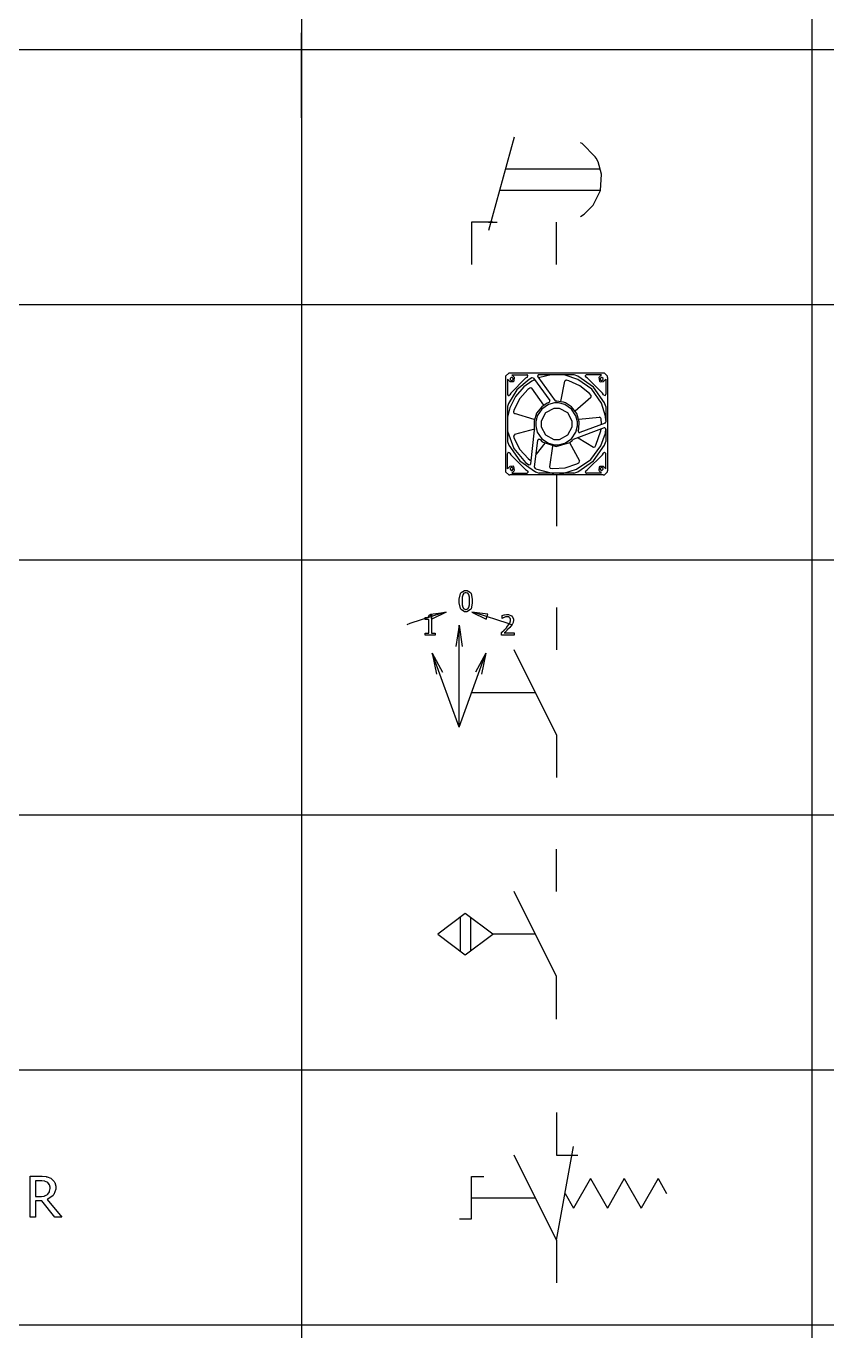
# Model space of a CAD drawing. Header units: millimetres. Extents: x 1974 to 2099, y 1386 to 1555.
# Drawn here: x 2089.87 to 2093.19, y 1476.12 to 1481.52 of the extents above; entities that cross this region are included whole.
import ezdxf

# ---------------------------------------------------------------- set-up
doc = ezdxf.new("R2010")
doc.units = ezdxf.units.MM
doc.layers.add('TEXTO', color=4, linetype='Continuous')

msp = doc.modelspace()

# ---------------------------------------------------------------- linework, layer by layer
at = {"layer": 'TEXTO', "color": 0}
for p, q in [((2091.0131, 1489.868), (2091.0131, 1472.9723)), ((2093.1251, 1489.868), (2093.1251, 1472.9723)), ((2091.0131, 1481.1385), (2091.0131, 1481.4906)), ((2098.7779, 1481.4202), (2069.8934, 1481.4202)), ((2091.8931, 1481.0594), (2091.7876, 1480.6722)), ((2092.1749, 1481.032), (2092.1682, 1481.0358)), ((2092.2288, 1480.978), (2092.1749, 1481.032)), ((2092.2326, 1480.9714), (2092.2288, 1480.978)), ((2092.2411, 1480.9566), (2092.2326, 1480.9714)), ((2092.2549, 1480.9052), (2092.2411, 1480.9566)), ((2091.8571, 1480.9273), (2092.2507, 1480.9273)), ((2092.2502, 1480.8379), (2092.2549, 1480.9052)), ((2091.8331, 1480.8393), (2092.2507, 1480.8393)), ((2092.2206, 1480.7772), (2092.2502, 1480.8379)), ((2092.1682, 1480.7309), (2092.1829, 1480.7395)), ((2092.1829, 1480.7395), (2092.2206, 1480.7772)), ((2091.8051, 1480.7074), (2091.7171, 1480.7074)), ((2091.7171, 1480.7074), (2091.7171, 1480.5314)), ((2091.7876, 1480.7074), (2091.8226, 1480.7074)), ((2092.0691, 1480.5314), (2092.0691, 1480.7074)), ((2098.7779, 1480.3642), (2069.8934, 1480.3642)), ((2091.8713, 1480.0823), (2091.858, 1480.069)), ((2091.8713, 1480.0823), (2091.858, 1480.069)), ((2091.8759, 1480.0823), (2091.8713, 1480.0823)), ((2091.8759, 1480.0823), (2091.8713, 1480.0823)), ((2092.2623, 1480.0823), (2091.8759, 1480.0823)), ((2092.2668, 1480.0823), (2092.2623, 1480.0823)), ((2092.2801, 1480.069), (2092.2668, 1480.0823)), ((2091.858, 1480.069), (2091.858, 1480.0645)), ((2091.858, 1480.069), (2091.858, 1480.0645)), ((2091.858, 1480.0645), (2091.858, 1479.6781)), ((2091.8651, 1480.0576), (2091.8651, 1479.9948)), ((2091.8651, 1480.0576), (2091.874, 1480.0488)), ((2091.874, 1480.0488), (2091.8751, 1480.0475)), ((2091.8751, 1480.0475), (2091.8906, 1480.0473)), ((2091.8814, 1480.0638), (2091.8768, 1480.0591)), ((2091.8814, 1480.0638), (2091.8768, 1480.0591)), ((2091.8768, 1480.0591), (2091.8768, 1480.0576)), ((2091.8768, 1480.0591), (2091.8768, 1480.0576)), ((2091.8768, 1480.0576), (2091.8768, 1480.056)), ((2091.8768, 1480.0576), (2091.8768, 1480.056)), ((2091.8768, 1480.056), (2091.8814, 1480.0513)), ((2091.8768, 1480.056), (2091.8814, 1480.0513)), ((2091.9408, 1480.0607), (2091.8796, 1479.9995)), ((2091.883, 1480.0638), (2091.8814, 1480.0638)), ((2091.883, 1480.0638), (2091.8814, 1480.0638)), ((2091.8814, 1480.0513), (2091.883, 1480.0513)), ((2091.8814, 1480.0513), (2091.883, 1480.0513)), ((2091.883, 1480.0752), (2091.9454, 1480.0752)), ((2091.883, 1480.0752), (2091.8934, 1480.0649)), ((2091.8845, 1480.0638), (2091.883, 1480.0638)), ((2091.8845, 1480.0638), (2091.883, 1480.0638)), ((2091.883, 1480.0513), (2091.8845, 1480.0513)), ((2091.883, 1480.0513), (2091.8845, 1480.0513)), ((2091.8893, 1480.0591), (2091.8845, 1480.0638)), ((2091.8893, 1480.0591), (2091.8845, 1480.0638)), ((2091.8845, 1480.0513), (2091.8893, 1480.056)), ((2091.8845, 1480.0513), (2091.8893, 1480.056)), ((2091.8893, 1480.0576), (2091.8893, 1480.0591)), ((2091.8893, 1480.0576), (2091.8893, 1480.0591)), ((2091.8893, 1480.056), (2091.8893, 1480.0576)), ((2091.8893, 1480.0576), (2091.8893, 1480.0576)), ((2091.8893, 1480.056), (2091.8893, 1480.0576)), ((2091.8893, 1480.0576), (2091.8893, 1480.0576)), ((2091.8906, 1480.0473), (2091.8918, 1480.0485)), ((2091.8918, 1480.0485), (2091.8929, 1480.0496)), ((2091.8929, 1480.0496), (2091.8942, 1480.0636)), ((2091.8942, 1480.0636), (2091.8934, 1480.0649)), ((2091.9339, 1480.0249), (2091.8993, 1479.9855)), ((2091.9549, 1480.0559), (2091.9049, 1480.0126)), ((2091.9662, 1480.0488), (2091.9339, 1480.0249)), ((2091.9483, 1480.0652), (2091.9408, 1480.0607)), ((2091.9465, 1480.0752), (2091.9454, 1480.0752)), ((2091.9496, 1480.0731), (2091.9465, 1480.0752)), ((2091.9483, 1480.0652), (2091.9488, 1480.0657)), ((2091.9488, 1480.0657), (2091.9503, 1480.0721)), ((2091.9499, 1480.0727), (2091.9496, 1480.0731)), ((2091.9503, 1480.0721), (2091.9499, 1480.0727)), ((2091.9667, 1480.0622), (2091.9549, 1480.0559)), ((2091.978, 1480.0546), (2091.9662, 1480.0488)), ((2091.9673, 1480.0626), (2091.9667, 1480.0622)), ((2091.9732, 1480.0612), (2091.9673, 1480.0626)), ((2091.9736, 1480.0606), (2091.9732, 1480.0612)), ((2091.9736, 1480.0606), (2092.0406, 1479.9685)), ((2091.9929, 1480.0742), (2091.9902, 1480.0682)), ((2091.9902, 1480.0682), (2091.9905, 1480.0675)), ((2091.9905, 1480.0675), (2091.9905, 1480.0674)), ((2091.9905, 1480.0674), (2091.9911, 1480.0662)), ((2091.9911, 1480.0662), (2091.9912, 1480.0662)), ((2091.9912, 1480.0662), (2092.0632, 1479.9677)), ((2091.9937, 1480.0744), (2091.9929, 1480.0742)), ((2091.9939, 1480.0745), (2091.9937, 1480.0744)), ((2091.9957, 1480.0752), (2091.9939, 1480.0745)), ((2091.9989, 1480.0637), (2091.9943, 1480.0619)), ((2091.9959, 1480.0752), (2091.9957, 1480.0752)), ((2092.1422, 1480.0752), (2091.9959, 1480.0752)), ((2092.0463, 1480.0748), (2091.9989, 1480.0637)), ((2092.0511, 1480.0752), (2092.0463, 1480.0748)), ((2092.0858, 1479.9641), (2092.1029, 1480.0481)), ((2092.1048, 1480.0737), (2092.087, 1480.0752)), ((2092.103, 1480.049), (2092.1029, 1480.0482)), ((2092.1029, 1480.0482), (2092.1029, 1480.0482)), ((2092.1029, 1480.0482), (2092.1029, 1480.0481)), ((2092.1029, 1480.0481), (2092.1029, 1480.0481)), ((2092.1086, 1480.0524), (2092.103, 1480.049)), ((2092.1572, 1480.0561), (2092.1048, 1480.0737)), ((2092.1093, 1480.0522), (2092.1086, 1480.0524)), ((2092.1194, 1480.05), (2092.1093, 1480.0522)), ((2092.1657, 1480.0295), (2092.1194, 1480.05)), ((2092.1574, 1480.0698), (2092.1422, 1480.0752)), ((2092.2147, 1480.0151), (2092.1572, 1480.0561)), ((2092.2223, 1480.0243), (2092.1574, 1480.0698)), ((2092.2051, 1479.9977), (2092.1657, 1480.0295)), ((2092.1914, 1480.0752), (2092.1874, 1480.0712)), ((2092.1874, 1480.0712), (2092.1874, 1480.0698)), ((2092.1874, 1480.0698), (2092.1874, 1480.0688)), ((2092.1874, 1480.0688), (2092.1895, 1480.0655)), ((2092.1895, 1480.0655), (2092.19, 1480.0652)), ((2092.1973, 1480.0607), (2092.19, 1480.0652)), ((2092.1928, 1480.0752), (2092.1914, 1480.0752)), ((2092.2552, 1480.0752), (2092.1928, 1480.0752)), ((2092.2585, 1479.9995), (2092.1973, 1480.0607)), ((2092.2675, 1479.9593), (2092.2223, 1480.0243)), ((2092.2449, 1480.0649), (2092.2438, 1480.0635)), ((2092.2438, 1480.0635), (2092.2463, 1480.0483)), ((2092.2552, 1480.0752), (2092.2449, 1480.0649)), ((2092.2463, 1480.0483), (2092.2478, 1480.0473)), ((2092.2478, 1480.0473), (2092.249, 1480.0464)), ((2092.2535, 1480.0638), (2092.2488, 1480.0591)), ((2092.2488, 1480.0591), (2092.2488, 1480.0576)), ((2092.2488, 1480.0576), (2092.2488, 1480.056)), ((2092.2488, 1480.056), (2092.2535, 1480.0513)), ((2092.249, 1480.0464), (2092.2631, 1480.0477)), ((2092.2552, 1480.0638), (2092.2535, 1480.0638)), ((2092.2535, 1480.0513), (2092.2552, 1480.0513)), ((2092.2567, 1480.0638), (2092.2552, 1480.0638)), ((2092.2552, 1480.0513), (2092.2567, 1480.0513)), ((2092.2614, 1480.0591), (2092.2567, 1480.0638)), ((2092.2567, 1480.0513), (2092.2614, 1480.056)), ((2092.2614, 1480.0576), (2092.2614, 1480.0591)), ((2092.2614, 1480.056), (2092.2614, 1480.0576)), ((2092.2614, 1480.0576), (2092.2614, 1480.0576)), ((2092.2631, 1480.0477), (2092.2642, 1480.0488)), ((2092.273, 1480.0576), (2092.2642, 1480.0488)), ((2092.273, 1480.0576), (2092.273, 1479.9948)), ((2092.2801, 1480.0645), (2092.2801, 1480.069)), ((2092.2801, 1480.0645), (2092.2801, 1479.6781)), ((2091.8651, 1479.9948), (2091.8651, 1479.9934)), ((2091.8651, 1479.9934), (2091.8691, 1479.9894)), ((2091.8691, 1479.9894), (2091.8705, 1479.9894)), ((2091.9049, 1480.0126), (2091.8696, 1479.9567)), ((2091.8705, 1479.9894), (2091.8715, 1479.9894)), ((2091.8715, 1479.9894), (2091.8748, 1479.9916)), ((2091.8748, 1479.9916), (2091.8751, 1479.992)), ((2091.8796, 1479.9995), (2091.8751, 1479.992)), ((2091.8993, 1479.9855), (2091.8759, 1479.9387)), ((2091.9165, 1479.9765), (2091.8935, 1479.9313)), ((2091.9504, 1480.0141), (2091.9165, 1479.9765)), ((2091.9587, 1480.0201), (2091.9504, 1480.0141)), ((2091.9588, 1480.0203), (2091.9587, 1480.0201)), ((2091.9587, 1480.0201), (2091.9587, 1480.0201)), ((2091.9593, 1480.0207), (2091.9588, 1480.0203)), ((2091.9588, 1480.0203), (2091.9588, 1480.0203)), ((2091.9657, 1480.0196), (2091.9593, 1480.0207)), ((2091.9662, 1480.019), (2091.9657, 1480.0196)), ((2092.0161, 1479.9492), (2091.9662, 1480.019)), ((2092.1462, 1479.9254), (2092.211, 1479.9822)), ((2092.2117, 1479.9896), (2092.2051, 1479.9977)), ((2092.211, 1479.9822), (2092.2115, 1479.9827)), ((2092.2115, 1479.9827), (2092.2121, 1479.9892)), ((2092.2121, 1479.9892), (2092.2117, 1479.9896)), ((2092.2549, 1479.957), (2092.2147, 1480.0151)), ((2092.2631, 1479.992), (2092.2585, 1479.9995)), ((2092.2631, 1479.992), (2092.2635, 1479.9915)), ((2092.2635, 1479.9915), (2092.2698, 1479.9898)), ((2092.2698, 1479.9898), (2092.2705, 1479.9903)), ((2092.2705, 1479.9903), (2092.2709, 1479.9905)), ((2092.2709, 1479.9905), (2092.273, 1479.9937)), ((2092.273, 1479.9937), (2092.273, 1479.9948)), ((2091.8696, 1479.9567), (2091.8651, 1479.944)), ((2091.8651, 1479.944), (2091.8651, 1479.7991)), ((2091.8759, 1479.9387), (2091.8661, 1479.8997)), ((2091.8908, 1479.9213), (2091.8906, 1479.9207)), ((2091.8906, 1479.9207), (2091.8936, 1479.9151)), ((2091.8935, 1479.9313), (2091.8908, 1479.9213)), ((2091.986, 1479.9159), (2091.9756, 1479.8833)), ((2092.0073, 1479.9426), (2091.986, 1479.9159)), ((2092.0077, 1479.9329), (2091.9891, 1479.9054)), ((2092.0234, 1479.9172), (2092.0045, 1479.883)), ((2092.0298, 1479.9575), (2092.0073, 1479.9426)), ((2092.0352, 1479.9515), (2092.0077, 1479.9329)), ((2092.0576, 1479.9361), (2092.0234, 1479.9172)), ((2092.038, 1479.9603), (2092.0298, 1479.9575)), ((2092.0605, 1479.9584), (2092.0352, 1479.9515)), ((2092.038, 1479.9603), (2092.0387, 1479.9606)), ((2092.0387, 1479.9606), (2092.0415, 1479.9665)), ((2092.0406, 1479.9684), (2092.0406, 1479.9685)), ((2092.0412, 1479.9674), (2092.0406, 1479.9684)), ((2092.0414, 1479.9672), (2092.0412, 1479.9674)), ((2092.0415, 1479.9665), (2092.0414, 1479.9672)), ((2092.0691, 1479.9361), (2092.0576, 1479.9361)), ((2092.0691, 1479.9584), (2092.0605, 1479.9584)), ((2092.0632, 1479.9677), (2092.0635, 1479.9675)), ((2092.0635, 1479.9675), (2092.0666, 1479.9656)), ((2092.0666, 1479.9656), (2092.0677, 1479.9656)), ((2092.0702, 1479.9656), (2092.0677, 1479.9656)), ((2092.0775, 1479.9584), (2092.0691, 1479.9584)), ((2092.0804, 1479.9361), (2092.0691, 1479.9361)), ((2092.0953, 1479.9618), (2092.0702, 1479.9656)), ((2092.1028, 1479.9515), (2092.0775, 1479.9584)), ((2092.1148, 1479.9172), (2092.0804, 1479.9361)), ((2092.0977, 1479.9611), (2092.0953, 1479.9618)), ((2092.1064, 1479.9584), (2092.0977, 1479.9611)), ((2092.1304, 1479.9329), (2092.1028, 1479.9515)), ((2092.1304, 1479.943), (2092.1064, 1479.9584)), ((2092.1337, 1479.883), (2092.1148, 1479.9172)), ((2092.1527, 1479.9146), (2092.1304, 1479.943)), ((2092.149, 1479.9054), (2092.1304, 1479.9329)), ((2092.2716, 1479.9043), (2092.2549, 1479.957)), ((2092.273, 1479.944), (2092.2675, 1479.9593)), ((2092.273, 1479.944), (2092.273, 1479.8799)), ((2091.8661, 1479.8997), (2091.8651, 1479.8864)), ((2091.8936, 1479.9151), (2091.8944, 1479.9148)), ((2091.9767, 1479.8894), (2091.8944, 1479.9148)), ((2091.9756, 1479.8833), (2091.9757, 1479.8564)), ((2091.9891, 1479.9054), (2091.9824, 1479.88)), ((2091.9824, 1479.88), (2091.9824, 1479.8715)), ((2091.9824, 1479.8715), (2091.9824, 1479.8631)), ((2091.9824, 1479.8631), (2091.9891, 1479.8378)), ((2092.0045, 1479.883), (2092.0045, 1479.8715)), ((2092.0045, 1479.8715), (2092.0045, 1479.8602)), ((2092.1337, 1479.8715), (2092.1337, 1479.883)), ((2092.1337, 1479.8602), (2092.1337, 1479.8715)), ((2092.1337, 1479.8715), (2092.1337, 1479.8715)), ((2092.1559, 1479.88), (2092.149, 1479.9054)), ((2092.149, 1479.8378), (2092.1559, 1479.8631)), ((2092.1628, 1479.8799), (2092.1527, 1479.9146)), ((2092.1559, 1479.8715), (2092.1559, 1479.88)), ((2092.1559, 1479.8631), (2092.1559, 1479.8715)), ((2092.1559, 1479.8715), (2092.1559, 1479.8715)), ((2092.161, 1479.8911), (2092.2469, 1479.8999)), ((2092.1615, 1479.8515), (2092.1628, 1479.8799)), ((2092.2695, 1479.8749), (2092.1657, 1479.8361)), ((2092.2476, 1479.9), (2092.2469, 1479.8999)), ((2092.2526, 1479.8961), (2092.2476, 1479.9)), ((2092.2527, 1479.8953), (2092.2526, 1479.8961)), ((2092.253, 1479.8932), (2092.2527, 1479.8953)), ((2092.2542, 1479.8714), (2092.253, 1479.8932)), ((2092.2542, 1479.8692), (2092.2542, 1479.8714)), ((2092.2695, 1479.8749), (2092.27, 1479.8751)), ((2092.27, 1479.8751), (2092.273, 1479.8788)), ((2092.273, 1479.8864), (2092.2716, 1479.9043)), ((2092.273, 1479.8788), (2092.273, 1479.8799)), ((2091.8651, 1479.8565), (2091.8662, 1479.841)), ((2091.8662, 1479.841), (2091.8918, 1479.7696)), ((2091.8941, 1479.8271), (2091.8908, 1479.8214)), ((2091.8908, 1479.8214), (2091.891, 1479.8207)), ((2091.891, 1479.8207), (2091.891, 1479.8207)), ((2091.891, 1479.8207), (2091.891, 1479.8206)), ((2091.891, 1479.8206), (2091.891, 1479.8206)), ((2091.891, 1479.8206), (2091.8939, 1479.8107)), ((2091.8939, 1479.8107), (2091.917, 1479.7658)), ((2091.8949, 1479.8273), (2091.8941, 1479.8271)), ((2091.9776, 1479.8493), (2091.8949, 1479.8273)), ((2091.9619, 1479.7066), (2091.9781, 1479.846)), ((2091.9757, 1479.8564), (2091.978, 1479.8479)), ((2091.978, 1479.8478), (2091.978, 1479.8479)), ((2091.9781, 1479.8462), (2091.978, 1479.8478)), ((2091.9781, 1479.846), (2091.9781, 1479.8462)), ((2091.9891, 1479.8378), (2092.0077, 1479.8102)), ((2091.9937, 1479.8076), (2091.9932, 1479.807)), ((2092.0003, 1479.8074), (2091.9937, 1479.8076)), ((2092.0045, 1479.8602), (2092.0234, 1479.8258)), ((2092.0077, 1479.8102), (2092.0352, 1479.7916)), ((2092.0234, 1479.8258), (2092.0576, 1479.8069)), ((2092.0804, 1479.8069), (2092.1148, 1479.8258)), ((2092.1028, 1479.7916), (2092.1304, 1479.8102)), ((2092.1148, 1479.8258), (2092.1337, 1479.8602)), ((2092.1304, 1479.8102), (2092.149, 1479.8378)), ((2092.2658, 1479.8548), (2092.1382, 1479.8068)), ((2092.1587, 1479.8428), (2092.1584, 1479.8421)), ((2092.1584, 1479.8421), (2092.1613, 1479.8363)), ((2092.1584, 1479.8145), (2092.2214, 1479.776)), ((2092.1587, 1479.8428), (2092.1615, 1479.8515)), ((2092.1613, 1479.8363), (2092.1621, 1479.836)), ((2092.1621, 1479.836), (2092.1624, 1479.836)), ((2092.1624, 1479.836), (2092.1654, 1479.836)), ((2092.1654, 1479.836), (2092.1657, 1479.8361)), ((2092.232, 1479.7834), (2092.2522, 1479.8436)), ((2092.2522, 1479.8436), (2092.253, 1479.85)), ((2092.2526, 1479.7814), (2092.2709, 1479.834)), ((2092.2659, 1479.855), (2092.2658, 1479.8548)), ((2092.2672, 1479.8551), (2092.2659, 1479.855)), ((2092.2676, 1479.8551), (2092.2672, 1479.8551)), ((2092.2689, 1479.8551), (2092.2676, 1479.8551)), ((2092.273, 1479.8512), (2092.2689, 1479.8551)), ((2092.2709, 1479.834), (2092.2726, 1479.8519)), ((2092.273, 1479.8498), (2092.273, 1479.8512)), ((2092.273, 1479.8498), (2092.273, 1479.7991)), ((2091.8651, 1479.7991), (2091.8706, 1479.7837)), ((2091.8706, 1479.7837), (2091.9163, 1479.7182)), ((2091.8918, 1479.7696), (2091.9407, 1479.7116)), ((2091.917, 1479.7658), (2091.9512, 1479.7283)), ((2091.978, 1479.6925), (2091.9916, 1479.8038)), ((2092.0198, 1479.7914), (2091.9845, 1479.7459)), ((2091.9929, 1479.8068), (2091.9916, 1479.8041)), ((2091.9916, 1479.8041), (2091.9916, 1479.8038)), ((2091.9932, 1479.807), (2091.9929, 1479.8068)), ((2092.0009, 1479.8068), (2092.0003, 1479.8074)), ((2092.0009, 1479.8068), (2092.0098, 1479.7974)), ((2092.0098, 1479.7974), (2092.0666, 1479.7775)), ((2092.0352, 1479.7916), (2092.0605, 1479.7847)), ((2092.0525, 1479.7789), (2092.0392, 1479.6943)), ((2092.0576, 1479.8069), (2092.0691, 1479.8069)), ((2092.0605, 1479.7847), (2092.0691, 1479.7847)), ((2092.0666, 1479.7775), (2092.1244, 1479.7943)), ((2092.0691, 1479.8069), (2092.0804, 1479.8069)), ((2092.0691, 1479.7847), (2092.0775, 1479.7847)), ((2092.0775, 1479.7847), (2092.1028, 1479.7916)), ((2092.1225, 1479.7941), (2092.1635, 1479.7182)), ((2092.1244, 1479.7943), (2092.1338, 1479.8032)), ((2092.1338, 1479.8032), (2092.1339, 1479.8034)), ((2092.1339, 1479.8034), (2092.136, 1479.8053)), ((2092.136, 1479.8053), (2092.1362, 1479.8055)), ((2092.1363, 1479.8057), (2092.1362, 1479.8055)), ((2092.1379, 1479.8068), (2092.1363, 1479.8057)), ((2092.1382, 1479.8068), (2092.1379, 1479.8068)), ((2092.2106, 1479.7241), (2092.2526, 1479.7814)), ((2092.2214, 1479.776), (2092.2219, 1479.7755)), ((2092.2219, 1479.7182), (2092.2675, 1479.7837)), ((2092.2219, 1479.7755), (2092.2283, 1479.7771)), ((2092.2283, 1479.7771), (2092.2288, 1479.7777)), ((2092.2288, 1479.7778), (2092.232, 1479.7834)), ((2092.2288, 1479.7777), (2092.2288, 1479.7778)), ((2092.2288, 1479.7778), (2092.2288, 1479.7778)), ((2092.2288, 1479.7777), (2092.2288, 1479.7777)), ((2092.2665, 1479.7536), (2092.2633, 1479.7514)), ((2092.2676, 1479.7536), (2092.2665, 1479.7536)), ((2092.2675, 1479.7837), (2092.273, 1479.7991)), ((2092.2689, 1479.7536), (2092.2676, 1479.7536)), ((2092.273, 1479.7496), (2092.2689, 1479.7536)), ((2091.8673, 1479.7525), (2091.8651, 1479.7494)), ((2091.8651, 1479.7494), (2091.8651, 1479.7482)), ((2091.8651, 1479.6854), (2091.8651, 1479.7482)), ((2091.8677, 1479.7527), (2091.8673, 1479.7525)), ((2091.8682, 1479.7532), (2091.8677, 1479.7527)), ((2091.8746, 1479.7517), (2091.8682, 1479.7532)), ((2091.8751, 1479.751), (2091.8746, 1479.7517)), ((2091.8751, 1479.751), (2091.8796, 1479.7437)), ((2091.8796, 1479.7437), (2091.9408, 1479.6824)), ((2091.9163, 1479.7182), (2091.9819, 1479.6728)), ((2091.9407, 1479.7116), (2091.9536, 1479.7027)), ((2091.9512, 1479.7283), (2091.9595, 1479.7222)), ((2091.9536, 1479.7028), (2091.9542, 1479.7024)), ((2091.9542, 1479.7024), (2091.9606, 1479.7036)), ((2091.9595, 1479.7222), (2091.9598, 1479.722)), ((2091.9598, 1479.722), (2091.9633, 1479.7213)), ((2091.9606, 1479.7036), (2091.9611, 1479.7042)), ((2091.9611, 1479.7042), (2091.9612, 1479.7044)), ((2091.9612, 1479.7044), (2091.9619, 1479.7064)), ((2091.9619, 1479.7064), (2091.9619, 1479.7066)), ((2091.9633, 1479.7213), (2091.9637, 1479.7213)), ((2092.1045, 1479.6898), (2092.1525, 1479.7059)), ((2092.1515, 1479.6844), (2092.2106, 1479.7241)), ((2092.1525, 1479.7059), (2092.1615, 1479.711)), ((2092.1563, 1479.6728), (2092.2219, 1479.7182)), ((2092.1615, 1479.711), (2092.162, 1479.7113)), ((2092.162, 1479.7113), (2092.1638, 1479.7176)), ((2092.1638, 1479.7176), (2092.1635, 1479.7182)), ((2092.1973, 1479.6824), (2092.2585, 1479.7437)), ((2092.2585, 1479.7437), (2092.2631, 1479.751)), ((2092.2633, 1479.7514), (2092.2631, 1479.751)), ((2092.273, 1479.7482), (2092.273, 1479.7496)), ((2092.273, 1479.6854), (2092.273, 1479.7482)), ((2091.858, 1479.6781), (2091.858, 1479.6736)), ((2091.858, 1479.6781), (2091.858, 1479.6736)), ((2091.858, 1479.6736), (2091.8713, 1479.6602)), ((2091.858, 1479.6736), (2091.8713, 1479.6602)), ((2091.8651, 1479.6854), (2091.874, 1479.6943)), ((2091.8713, 1479.6602), (2091.8759, 1479.6602)), ((2091.8713, 1479.6602), (2091.8759, 1479.6602)), ((2091.8751, 1479.6954), (2091.874, 1479.6943)), ((2091.8891, 1479.6967), (2091.8751, 1479.6954)), ((2092.2623, 1479.6602), (2091.8759, 1479.6602)), ((2091.8814, 1479.6918), (2091.8768, 1479.6871)), ((2091.8814, 1479.6918), (2091.8768, 1479.6871)), ((2091.8814, 1479.6918), (2091.8768, 1479.6871)), ((2091.8768, 1479.6871), (2091.8768, 1479.6854)), ((2091.8768, 1479.6871), (2091.8768, 1479.6854)), ((2091.8768, 1479.6871), (2091.8768, 1479.6854)), ((2091.8768, 1479.6854), (2091.8768, 1479.6839)), ((2091.8768, 1479.6854), (2091.8768, 1479.6839)), ((2091.8768, 1479.6854), (2091.8768, 1479.6839)), ((2091.8768, 1479.6839), (2091.8814, 1479.6792)), ((2091.8768, 1479.6839), (2091.8814, 1479.6792)), ((2091.8768, 1479.6839), (2091.8814, 1479.6792)), ((2091.883, 1479.6918), (2091.8814, 1479.6918)), ((2091.883, 1479.6918), (2091.8814, 1479.6918)), ((2091.883, 1479.6918), (2091.8814, 1479.6918)), ((2091.8814, 1479.6792), (2091.883, 1479.6792)), ((2091.8814, 1479.6792), (2091.883, 1479.6792)), ((2091.8814, 1479.6792), (2091.883, 1479.6792)), ((2091.8845, 1479.6918), (2091.883, 1479.6918)), ((2091.8845, 1479.6918), (2091.883, 1479.6918)), ((2091.8845, 1479.6918), (2091.883, 1479.6918)), ((2091.883, 1479.6792), (2091.8845, 1479.6792)), ((2091.883, 1479.6792), (2091.8845, 1479.6792)), ((2091.883, 1479.6792), (2091.8845, 1479.6792)), ((2091.883, 1479.6678), (2091.8934, 1479.6781)), ((2091.883, 1479.6678), (2091.9454, 1479.6678)), ((2091.8893, 1479.6871), (2091.8845, 1479.6918)), ((2091.8893, 1479.6871), (2091.8845, 1479.6918)), ((2091.8893, 1479.6871), (2091.8845, 1479.6918)), ((2091.8845, 1479.6792), (2091.8893, 1479.6839)), ((2091.8845, 1479.6792), (2091.8893, 1479.6839)), ((2091.8845, 1479.6792), (2091.8893, 1479.6839)), ((2091.8903, 1479.6957), (2091.8891, 1479.6967)), ((2091.8893, 1479.6854), (2091.8893, 1479.6871)), ((2091.8893, 1479.6854), (2091.8893, 1479.6871)), ((2091.8893, 1479.6854), (2091.8893, 1479.6871)), ((2091.8893, 1479.6839), (2091.8893, 1479.6854)), ((2091.8893, 1479.6854), (2091.8893, 1479.6854)), ((2091.8893, 1479.6839), (2091.8893, 1479.6854)), ((2091.8893, 1479.6854), (2091.8893, 1479.6854)), ((2091.8893, 1479.6839), (2091.8893, 1479.6854)), ((2091.8893, 1479.6854), (2091.8893, 1479.6854)), ((2091.8918, 1479.6947), (2091.8903, 1479.6957)), ((2091.8944, 1479.6795), (2091.8918, 1479.6947)), ((2091.8934, 1479.6781), (2091.8944, 1479.6795)), ((2091.9408, 1479.6824), (2091.9483, 1479.6778)), ((2091.9454, 1479.6678), (2091.9467, 1479.6678)), ((2091.9467, 1479.6678), (2091.9508, 1479.6718)), ((2091.9487, 1479.6775), (2091.9483, 1479.6778)), ((2091.9508, 1479.6744), (2091.9487, 1479.6775)), ((2091.9508, 1479.6732), (2091.9508, 1479.6744)), ((2091.9508, 1479.6718), (2091.9508, 1479.6732)), ((2091.978, 1479.6925), (2091.9779, 1479.6919)), ((2091.9779, 1479.6919), (2091.9804, 1479.6873)), ((2091.9804, 1479.6873), (2091.9809, 1479.687)), ((2091.9809, 1479.687), (2091.987, 1479.6842)), ((2091.9819, 1479.6728), (2091.9973, 1479.6673)), ((2091.987, 1479.6842), (2092.0511, 1479.6677)), ((2092.1409, 1479.6673), (2091.9973, 1479.6673)), ((2092.0392, 1479.6943), (2092.039, 1479.6936)), ((2092.039, 1479.6936), (2092.0428, 1479.6883)), ((2092.0428, 1479.6883), (2092.0437, 1479.688)), ((2092.0437, 1479.688), (2092.0437, 1479.688)), ((2092.0437, 1479.688), (2092.0437, 1479.688)), ((2092.0437, 1479.688), (2092.0437, 1479.688)), ((2092.0437, 1479.688), (2092.0538, 1479.6867)), ((2092.0511, 1479.6677), (2092.0578, 1479.6673)), ((2092.0538, 1479.6867), (2092.1045, 1479.6898)), ((2092.0691, 1479.6602), (2092.0691, 1479.449)), ((2092.0803, 1479.6673), (2092.0983, 1479.6684)), ((2092.0983, 1479.6684), (2092.1515, 1479.6844)), ((2092.1409, 1479.6673), (2092.1563, 1479.6728)), ((2092.1893, 1479.6774), (2092.1878, 1479.671)), ((2092.1878, 1479.671), (2092.1882, 1479.6703)), ((2092.1882, 1479.6703), (2092.1884, 1479.6699)), ((2092.1884, 1479.6699), (2092.1916, 1479.6678)), ((2092.19, 1479.6778), (2092.1893, 1479.6774)), ((2092.19, 1479.6778), (2092.1973, 1479.6824)), ((2092.1916, 1479.6678), (2092.1928, 1479.6678)), ((2092.2552, 1479.6678), (2092.1928, 1479.6678)), ((2092.2452, 1479.6935), (2092.2439, 1479.6795)), ((2092.2439, 1479.6795), (2092.2449, 1479.6781)), ((2092.2552, 1479.6678), (2092.2449, 1479.6781)), ((2092.2463, 1479.6946), (2092.2452, 1479.6935)), ((2092.2476, 1479.6958), (2092.2463, 1479.6946)), ((2092.263, 1479.6956), (2092.2476, 1479.6958)), ((2092.2535, 1479.6918), (2092.2488, 1479.6871)), ((2092.2535, 1479.6918), (2092.2488, 1479.6871)), ((2092.2488, 1479.6871), (2092.2488, 1479.6854)), ((2092.2488, 1479.6871), (2092.2488, 1479.6854)), ((2092.2488, 1479.6854), (2092.2488, 1479.6839)), ((2092.2488, 1479.6854), (2092.2488, 1479.6839)), ((2092.2488, 1479.6839), (2092.2535, 1479.6792)), ((2092.2488, 1479.6839), (2092.2535, 1479.6792)), ((2092.2552, 1479.6918), (2092.2535, 1479.6918)), ((2092.2552, 1479.6918), (2092.2535, 1479.6918)), ((2092.2535, 1479.6792), (2092.2552, 1479.6792)), ((2092.2535, 1479.6792), (2092.2552, 1479.6792)), ((2092.2567, 1479.6918), (2092.2552, 1479.6918)), ((2092.2567, 1479.6918), (2092.2552, 1479.6918)), ((2092.2552, 1479.6792), (2092.2567, 1479.6792)), ((2092.2552, 1479.6792), (2092.2567, 1479.6792)), ((2092.2614, 1479.6871), (2092.2567, 1479.6918)), ((2092.2614, 1479.6871), (2092.2567, 1479.6918)), ((2092.2567, 1479.6792), (2092.2614, 1479.6839)), ((2092.2567, 1479.6792), (2092.2614, 1479.6839)), ((2092.2614, 1479.6854), (2092.2614, 1479.6871)), ((2092.2614, 1479.6854), (2092.2614, 1479.6871)), ((2092.2614, 1479.6839), (2092.2614, 1479.6854)), ((2092.2614, 1479.6854), (2092.2614, 1479.6854)), ((2092.2614, 1479.6839), (2092.2614, 1479.6854)), ((2092.2614, 1479.6854), (2092.2614, 1479.6854)), ((2092.2623, 1479.6602), (2092.2668, 1479.6602)), ((2092.2642, 1479.6943), (2092.263, 1479.6956)), ((2092.273, 1479.6854), (2092.2642, 1479.6943)), ((2092.2668, 1479.6602), (2092.2801, 1479.6736)), ((2092.2801, 1479.6736), (2092.2801, 1479.6781)), ((2098.7779, 1479.3082), (2069.8934, 1479.3082)), ((2091.6662, 1479.1466), (2091.6716, 1479.1699)), ((2091.6716, 1479.1699), (2091.6727, 1479.1717)), ((2091.6727, 1479.1717), (2091.6739, 1479.1734)), ((2091.6739, 1479.1734), (2091.6883, 1479.1822)), ((2091.6803, 1479.1632), (2091.6784, 1479.1542)), ((2091.6806, 1479.1639), (2091.6803, 1479.1632)), ((2091.6809, 1479.1647), (2091.6806, 1479.1639)), ((2091.6849, 1479.1703), (2091.6809, 1479.1647)), ((2091.6855, 1479.1706), (2091.6849, 1479.1703)), ((2091.686, 1479.171), (2091.6855, 1479.1706)), ((2091.6912, 1479.1729), (2091.686, 1479.171)), ((2091.6883, 1479.1822), (2091.6932, 1479.1822)), ((2091.6932, 1479.1729), (2091.6912, 1479.1729)), ((2091.6932, 1479.1822), (2091.6982, 1479.1822)), ((2091.6949, 1479.1729), (2091.6932, 1479.1729)), ((2091.7004, 1479.171), (2091.6949, 1479.1729)), ((2091.6982, 1479.1822), (2091.7126, 1479.1731)), ((2091.7009, 1479.1706), (2091.7004, 1479.171)), ((2091.7014, 1479.1703), (2091.7009, 1479.1706)), ((2091.7053, 1479.1648), (2091.7014, 1479.1703)), ((2091.7055, 1479.1641), (2091.7053, 1479.1648)), ((2091.7058, 1479.1634), (2091.7055, 1479.1641)), ((2091.7078, 1479.1545), (2091.7058, 1479.1634)), ((2091.7126, 1479.1731), (2091.7136, 1479.1712)), ((2091.7136, 1479.1712), (2091.7147, 1479.1695)), ((2091.7147, 1479.1695), (2091.7202, 1479.1462)), ((2091.6662, 1479.1381), (2091.6662, 1479.1466)), ((2091.6662, 1479.1304), (2091.6662, 1479.1381)), ((2091.6716, 1479.107), (2091.6662, 1479.1304)), ((2091.6727, 1479.1051), (2091.6716, 1479.107)), ((2091.6737, 1479.1034), (2091.6727, 1479.1051)), ((2091.6782, 1479.1519), (2091.6777, 1479.1417)), ((2091.6777, 1479.1417), (2091.6777, 1479.1381)), ((2091.6777, 1479.1381), (2091.6777, 1479.1345)), ((2091.6777, 1479.1345), (2091.6781, 1479.1244)), ((2091.6781, 1479.1244), (2091.6782, 1479.1234)), ((2091.6783, 1479.153), (2091.6782, 1479.1519)), ((2091.6782, 1479.1234), (2091.6783, 1479.1224)), ((2091.6784, 1479.1542), (2091.6783, 1479.153)), ((2091.6783, 1479.1224), (2091.6803, 1479.1136)), ((2091.6803, 1479.1136), (2091.6806, 1479.1127)), ((2091.6806, 1479.1127), (2091.6808, 1479.112)), ((2091.6808, 1479.112), (2091.6847, 1479.1064)), ((2091.6847, 1479.1064), (2091.6853, 1479.106)), ((2091.6853, 1479.106), (2091.6858, 1479.1056)), ((2091.6858, 1479.1056), (2091.6913, 1479.1036)), ((2091.6951, 1479.1036), (2091.7003, 1479.1056)), ((2091.7003, 1479.1056), (2091.7009, 1479.1059)), ((2091.7009, 1479.1059), (2091.7014, 1479.1063)), ((2091.7014, 1479.1063), (2091.7054, 1479.1119)), ((2091.7054, 1479.1119), (2091.7056, 1479.1126)), ((2091.7056, 1479.1126), (2091.7058, 1479.1134)), ((2091.7056, 1479.1126), (2091.7056, 1479.1126)), ((2091.7058, 1479.1134), (2091.7078, 1479.1221)), ((2091.708, 1479.1534), (2091.7078, 1479.1545)), ((2091.7078, 1479.1221), (2091.708, 1479.1231)), ((2091.7081, 1479.1524), (2091.708, 1479.1534)), ((2091.708, 1479.1231), (2091.7081, 1479.1242)), ((2091.7086, 1479.1421), (2091.7081, 1479.1524)), ((2091.7081, 1479.1242), (2091.7086, 1479.1348)), ((2091.7086, 1479.1383), (2091.7086, 1479.1421)), ((2091.7086, 1479.1348), (2091.7086, 1479.1383)), ((2091.7147, 1479.1067), (2091.7136, 1479.1049)), ((2091.7202, 1479.1299), (2091.7147, 1479.1067)), ((2091.7202, 1479.1462), (2091.7202, 1479.1383)), ((2091.7202, 1479.1383), (2091.7202, 1479.1299)), ((2091.7202, 1479.1383), (2091.7202, 1479.1383)), ((2092.0691, 1479.1119), (2092.0691, 1478.9359)), ((2091.5978, 1479.0897), (2091.4617, 1479.0451)), ((2091.5253, 1479.0619), (2091.5253, 1479.0697)), ((2091.5253, 1479.0697), (2091.5285, 1479.0697)), ((2091.5407, 1479.0619), (2091.5253, 1479.0619)), ((2091.5285, 1479.0697), (2091.5374, 1479.0717)), ((2091.5374, 1479.0717), (2091.5381, 1479.0721)), ((2091.5381, 1479.0721), (2091.5388, 1479.0726)), ((2091.5388, 1479.0726), (2091.5427, 1479.0803)), ((2091.5407, 1479.0054), (2091.5407, 1479.0619)), ((2091.5427, 1479.0803), (2091.5428, 1479.0814)), ((2091.5428, 1479.0814), (2091.5515, 1479.0814)), ((2091.5466, 1479.0838), (2091.6118, 1479.0929)), ((2091.5466, 1479.0838), (2091.6118, 1479.0929)), ((2091.5531, 1479.0631), (2091.5466, 1479.0838)), ((2091.5466, 1479.0838), (2091.5466, 1479.0838)), ((2091.5531, 1479.0631), (2091.5466, 1479.0838)), ((2091.5466, 1479.0838), (2091.5466, 1479.0838)), ((2091.5515, 1479.0814), (2091.5515, 1479.0054)), ((2091.6118, 1479.0929), (2091.5531, 1479.0631)), ((2091.6118, 1479.0929), (2091.5531, 1479.0631)), ((2091.5531, 1479.0631), (2091.5531, 1479.0631)), ((2091.5531, 1479.0631), (2091.5531, 1479.0631)), ((2091.6118, 1479.0929), (2091.5978, 1479.0897)), ((2091.6118, 1479.0929), (2091.6118, 1479.0929)), ((2091.6118, 1479.0929), (2091.6118, 1479.0929)), ((2091.6118, 1479.0929), (2091.6118, 1479.0929)), ((2091.6118, 1479.0929), (2091.6118, 1479.0929)), ((2091.6118, 1479.0929), (2091.6118, 1479.0929)), ((2091.6118, 1479.0929), (2091.6118, 1479.0929)), ((2091.688, 1479.0942), (2091.6737, 1479.1034)), ((2091.6932, 1479.0942), (2091.688, 1479.0942)), ((2091.6913, 1479.1036), (2091.6932, 1479.1036)), ((2091.6932, 1479.1036), (2091.6951, 1479.1036)), ((2091.6979, 1479.0942), (2091.6932, 1479.0942)), ((2091.7124, 1479.1032), (2091.6979, 1479.0942)), ((2091.7136, 1479.1049), (2091.7124, 1479.1032)), ((2091.7838, 1479.0838), (2091.7186, 1479.0929)), ((2091.7186, 1479.0929), (2091.7186, 1479.0929)), ((2091.7186, 1479.0929), (2091.7186, 1479.0929)), ((2091.7186, 1479.0929), (2091.7186, 1479.0929)), ((2091.7186, 1479.0929), (2091.7774, 1479.0631)), ((2091.7838, 1479.0838), (2091.7186, 1479.0929)), ((2091.7186, 1479.0929), (2091.7186, 1479.0929)), ((2091.7186, 1479.0929), (2091.7186, 1479.0929)), ((2091.7186, 1479.0929), (2091.7186, 1479.0929)), ((2091.7186, 1479.0929), (2091.7774, 1479.0631)), ((2091.7325, 1479.0897), (2091.7186, 1479.0929)), ((2091.8685, 1479.0451), (2091.7325, 1479.0897)), ((2091.7774, 1479.0631), (2091.7838, 1479.0838)), ((2091.7774, 1479.0631), (2091.7838, 1479.0838)), ((2091.7774, 1479.0631), (2091.7774, 1479.0631)), ((2091.7774, 1479.0631), (2091.7774, 1479.0631)), ((2091.7838, 1479.0838), (2091.7838, 1479.0838)), ((2091.7838, 1479.0838), (2091.7838, 1479.0838)), ((2091.8432, 1479.0779), (2091.8438, 1479.0781)), ((2091.8432, 1479.0658), (2091.8432, 1479.0779)), ((2091.8439, 1479.0658), (2091.8432, 1479.0658)), ((2091.8438, 1479.0781), (2091.852, 1479.0811)), ((2091.8441, 1479.066), (2091.8439, 1479.0658)), ((2091.8471, 1479.068), (2091.8441, 1479.066)), ((2091.8475, 1479.0682), (2091.8471, 1479.068)), ((2091.8478, 1479.0684), (2091.8475, 1479.0682)), ((2091.8516, 1479.0703), (2091.8478, 1479.0684)), ((2091.852, 1479.0705), (2091.8516, 1479.0703)), ((2091.852, 1479.0811), (2091.853, 1479.0813)), ((2091.8525, 1479.0706), (2091.852, 1479.0705)), ((2091.8574, 1479.0723), (2091.8525, 1479.0706)), ((2091.853, 1479.0813), (2091.854, 1479.0815)), ((2091.854, 1479.0815), (2091.8621, 1479.0829)), ((2091.858, 1479.0723), (2091.8574, 1479.0723)), ((2091.8585, 1479.0725), (2091.858, 1479.0723)), ((2091.8625, 1479.0731), (2091.8585, 1479.0725)), ((2091.8621, 1479.0829), (2091.8649, 1479.0829)), ((2091.8641, 1479.0731), (2091.8625, 1479.0731)), ((2091.8654, 1479.0731), (2091.8641, 1479.0731)), ((2091.8649, 1479.0829), (2091.8695, 1479.0829)), ((2091.8693, 1479.0725), (2091.8654, 1479.0731)), ((2091.8698, 1479.0723), (2091.8693, 1479.0725)), ((2091.8695, 1479.0829), (2091.8822, 1479.0777)), ((2091.8702, 1479.0723), (2091.8698, 1479.0723)), ((2091.874, 1479.07), (2091.8702, 1479.0723)), ((2091.8744, 1479.0697), (2091.874, 1479.07)), ((2091.8746, 1479.0694), (2091.8744, 1479.0697)), ((2091.8773, 1479.0658), (2091.8746, 1479.0694)), ((2091.8756, 1479.047), (2091.8785, 1479.0561)), ((2091.8775, 1479.0654), (2091.8773, 1479.0658)), ((2091.8775, 1479.0649), (2091.8775, 1479.0654)), ((2091.8785, 1479.0606), (2091.8775, 1479.0649)), ((2091.8785, 1479.0592), (2091.8785, 1479.0606)), ((2091.8785, 1479.0561), (2091.8785, 1479.0592)), ((2091.8822, 1479.0777), (2091.8834, 1479.0767)), ((2091.8834, 1479.0767), (2091.8844, 1479.0757)), ((2091.8844, 1479.0757), (2091.8901, 1479.0638)), ((2091.8891, 1479.0513), (2091.8889, 1479.0506)), ((2091.8901, 1479.0575), (2091.8891, 1479.0513)), ((2091.8901, 1479.0638), (2091.8901, 1479.0597)), ((2091.8901, 1479.0597), (2091.8901, 1479.0575)), ((2091.4617, 1479.0451), (2091.4487, 1479.0394)), ((2091.5253, 1478.9967), (2091.5253, 1479.0054)), ((2091.5253, 1479.0054), (2091.5407, 1479.0054)), ((2091.5515, 1479.0054), (2091.5664, 1479.0054)), ((2091.5664, 1479.0054), (2091.5664, 1478.9967)), ((2091.5664, 1479.0054), (2091.5664, 1479.0054)), ((2091.6652, 1479.039), (2091.6521, 1478.9508)), ((2091.6652, 1479.039), (2091.6783, 1478.9508)), ((2091.6652, 1478.6166), (2091.6652, 1479.039)), ((2091.8415, 1479.0085), (2091.8423, 1479.0095)), ((2091.8415, 1478.9967), (2091.8415, 1479.0085)), ((2091.8423, 1479.0095), (2091.8513, 1479.018)), ((2091.8513, 1479.018), (2091.8521, 1479.0187)), ((2091.8521, 1479.0187), (2091.8529, 1479.0197)), ((2091.8528, 1479.0071), (2091.8521, 1479.0064)), ((2091.8521, 1479.0064), (2091.8937, 1479.0064)), ((2091.8613, 1479.0154), (2091.8528, 1479.0071)), ((2091.8529, 1479.0197), (2091.861, 1479.0281)), ((2091.861, 1479.0281), (2091.8618, 1479.029)), ((2091.8625, 1479.0164), (2091.8613, 1479.0154)), ((2091.8618, 1479.029), (2091.8634, 1479.0308)), ((2091.8636, 1479.0174), (2091.8625, 1479.0164)), ((2091.8634, 1479.0308), (2091.8744, 1479.0449)), ((2091.8734, 1479.0274), (2091.8636, 1479.0174)), ((2091.8818, 1479.0394), (2091.8685, 1479.0451)), ((2091.8744, 1479.0283), (2091.8734, 1479.0274)), ((2091.8744, 1479.0449), (2091.8751, 1479.0459)), ((2091.8749, 1479.029), (2091.8744, 1479.0283)), ((2091.8802, 1479.0349), (2091.8749, 1479.029)), ((2091.8751, 1479.0459), (2091.8756, 1479.047)), ((2091.8806, 1479.0354), (2091.8802, 1479.0349)), ((2091.8812, 1479.0361), (2091.8806, 1479.0354)), ((2091.8853, 1479.0423), (2091.8812, 1479.0361)), ((2091.8857, 1479.0428), (2091.8853, 1479.0423)), ((2091.886, 1479.0434), (2091.8857, 1479.0428)), ((2091.8887, 1479.0499), (2091.886, 1479.0434)), ((2091.8889, 1479.0506), (2091.8887, 1479.0499)), ((2091.8937, 1479.0064), (2091.8937, 1478.9967)), ((2091.8937, 1479.0064), (2091.8937, 1479.0064)), ((2091.5664, 1478.9967), (2091.5253, 1478.9967)), ((2091.8937, 1478.9967), (2091.8415, 1478.9967)), ((2091.6652, 1478.6166), (2091.5545, 1478.9222)), ((2091.5545, 1478.9222), (2091.5723, 1478.835)), ((2091.5545, 1478.9222), (2091.5968, 1478.8439)), ((2091.6652, 1478.6166), (2091.7759, 1478.9222)), ((2091.7759, 1478.9222), (2091.7336, 1478.8439)), ((2091.7759, 1478.9222), (2091.7581, 1478.835)), ((2092.0691, 1478.584), (2091.8931, 1478.9359)), ((2091.7171, 1478.76), (2091.9811, 1478.76)), ((2092.0691, 1478.584), (2092.0691, 1478.408)), ((2098.7779, 1478.2522), (2069.8934, 1478.2522)), ((2092.0691, 1477.9354), (2092.0691, 1478.1114)), ((2092.0691, 1477.5834), (2091.8931, 1477.9354)), ((2091.691, 1477.845), (2091.577, 1477.7594)), ((2091.6696, 1477.8288), (2091.6696, 1477.6899)), ((2091.8051, 1477.7594), (2091.691, 1477.845)), ((2091.7124, 1477.8288), (2091.7124, 1477.6899)), ((2091.577, 1477.7594), (2091.691, 1477.6738)), ((2091.691, 1477.6738), (2091.8051, 1477.7594)), ((2091.9811, 1477.7594), (2091.8051, 1477.7594)), ((2092.0691, 1477.4074), (2092.0691, 1477.5834)), ((2098.7779, 1477.1963), (2069.8934, 1477.1963)), ((2092.0691, 1477.0202), (2092.0691, 1476.8442)), ((2092.0691, 1476.4922), (2091.8931, 1476.8442)), ((2092.0691, 1476.4922), (2092.1395, 1476.8794)), ((2092.0691, 1476.8442), (2092.1571, 1476.8442)), ((2089.8905, 1476.5877), (2089.8905, 1476.7566)), ((2089.8905, 1476.7566), (2089.9341, 1476.7566)), ((2089.9351, 1476.7373), (2089.9129, 1476.7373)), ((2089.9129, 1476.7373), (2089.9129, 1476.6735)), ((2089.9341, 1476.7566), (2089.9401, 1476.7566)), ((2089.9389, 1476.7373), (2089.9351, 1476.7373)), ((2089.9499, 1476.7363), (2089.9389, 1476.7373)), ((2089.9401, 1476.7566), (2089.9567, 1476.7552)), ((2089.951, 1476.736), (2089.9499, 1476.7363)), ((2089.952, 1476.7358), (2089.951, 1476.736)), ((2089.9612, 1476.732), (2089.952, 1476.7358)), ((2089.9567, 1476.7552), (2089.9584, 1476.7549)), ((2089.9584, 1476.7549), (2089.96, 1476.7547)), ((2089.96, 1476.7547), (2089.9755, 1476.7485)), ((2089.962, 1476.7315), (2089.9612, 1476.732)), ((2089.9629, 1476.7309), (2089.962, 1476.7315)), ((2089.9696, 1476.7231), (2089.9629, 1476.7309)), ((2089.9755, 1476.7485), (2089.9771, 1476.7476)), ((2089.9771, 1476.7476), (2089.9785, 1476.7467)), ((2089.9785, 1476.7467), (2089.9902, 1476.7346)), ((2089.9902, 1476.7346), (2089.991, 1476.733)), ((2089.991, 1476.733), (2089.9919, 1476.7316)), ((2089.9919, 1476.7316), (2089.9962, 1476.7159)), ((2091.7171, 1476.5802), (2091.7171, 1476.7562)), ((2091.7171, 1476.7562), (2091.7674, 1476.7562)), ((2092.2093, 1476.7473), (2092.1393, 1476.6244)), ((2092.2093, 1476.7473), (2092.2793, 1476.6244)), ((2092.3492, 1476.7473), (2092.2793, 1476.6244)), ((2092.3492, 1476.7473), (2092.4192, 1476.6244)), ((2092.4892, 1476.7473), (2092.4192, 1476.6244)), ((2092.4892, 1476.7473), (2092.5242, 1476.6859)), ((2089.937, 1476.6735), (2089.9487, 1476.675)), ((2089.9487, 1476.675), (2089.9501, 1476.6752)), ((2089.9501, 1476.6752), (2089.9514, 1476.6755)), ((2089.9514, 1476.6755), (2089.9622, 1476.6814)), ((2089.9622, 1476.6814), (2089.9632, 1476.6823)), ((2089.9632, 1476.6823), (2089.9639, 1476.6832)), ((2089.9852, 1476.6776), (2089.9638, 1476.6622)), ((2089.9639, 1476.6832), (2089.97, 1476.6926)), ((2089.9701, 1476.7222), (2089.9696, 1476.7231)), ((2089.97, 1476.6926), (2089.9704, 1476.6936)), ((2089.9705, 1476.7213), (2089.9701, 1476.7222)), ((2089.9704, 1476.6936), (2089.9707, 1476.6948)), ((2089.9727, 1476.7123), (2089.9705, 1476.7213)), ((2089.9707, 1476.6948), (2089.9727, 1476.7056)), ((2089.9727, 1476.7091), (2089.9727, 1476.7123)), ((2089.9727, 1476.7056), (2089.9727, 1476.7091)), ((2089.9727, 1476.7091), (2089.9727, 1476.7091)), ((2089.9867, 1476.6797), (2089.9852, 1476.6776)), ((2089.9883, 1476.6818), (2089.9867, 1476.6797)), ((2089.9962, 1476.703), (2089.9883, 1476.6818)), ((2089.9962, 1476.7159), (2089.9962, 1476.7107)), ((2089.9962, 1476.7107), (2089.9962, 1476.703)), ((2092.1043, 1476.6859), (2092.1393, 1476.6244)), ((2089.9129, 1476.6735), (2089.9327, 1476.6735)), ((2089.9386, 1476.6548), (2089.9129, 1476.6548)), ((2089.9129, 1476.6548), (2089.9129, 1476.5877)), ((2089.9327, 1476.6735), (2089.937, 1476.6735)), ((2089.9921, 1476.5877), (2089.9386, 1476.6548)), ((2089.9638, 1476.6622), (2089.9612, 1476.6611)), ((2089.9612, 1476.6611), (2090.0213, 1476.5877)), ((2089.9612, 1476.6611), (2089.9612, 1476.6611)), ((2091.7171, 1476.6682), (2091.9811, 1476.6682)), ((2089.9129, 1476.5877), (2089.8905, 1476.5877)), ((2090.0213, 1476.5877), (2089.9921, 1476.5877)), ((2091.6667, 1476.5802), (2091.7171, 1476.5802)), ((2092.0691, 1476.4922), (2092.0691, 1476.3162)), ((2098.7779, 1476.1403), (2069.8934, 1476.1403))]:
    msp.add_line(p, q, dxfattribs=at)

doc.saveas('drawing.dxf')
